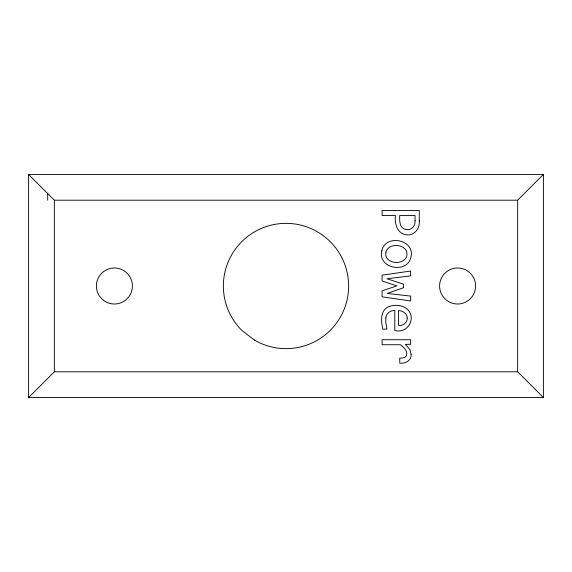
<?xml version="1.0" encoding="UTF-8"?>
<svg xmlns="http://www.w3.org/2000/svg" width="572" height="572" viewBox="0 0 572 572"><rect width="100%" height="100%" fill="white"/><g stroke="black" fill="none" stroke-linecap="round" stroke-linejoin="round"><path stroke-width="0.86" d="M28.6 397.54L54.34 371.8L517.66 371.8L543.4 397.54L543.4 174.46L28.6 174.46L28.6 397.54L543.4 397.54M28.6 174.46L54.34 200.2L517.66 200.2L543.4 174.46M517.66 200.2L517.66 371.8M54.34 200.2L54.34 371.8M47.676 193.536L47.676 200.2M385.857 317.832L385.814 322.501L386.937 329.122L382.868 329.122C381.166 321.879 379.937 311.533 387.573 307.171C393.615 304.411 401.351 304.583 406.735 308.723C417.21 317.646 407.857 333.998 394.78 330.544L394.78 310.503C390.426 310.181 386.2 313.363 385.857 317.832M381.831 250.786C377.22 268.618 407.664 274.188 410.918 257.178C415.522 239.332 385.106 233.784 381.831 250.786M411.161 354.34C411.668 360.503 405.183 363.914 399.757 363.184L399.757 358.179L402.995 357.95L405.205 357.085L406.47 355.634C408.143 350.979 403.582 347.347 400.443 344.73L382.103 344.73L382.103 339.732L410.646 339.732L410.646 344.251L405.391 344.394L409.795 349.385L411.161 354.34M385.936 252.152C383.433 263.921 404.304 266.259 406.785 255.798C409.266 244.037 388.438 241.72 385.936 252.152M407.207 318.068C407.536 322.73 402.96 325.94 398.591 325.511L398.591 310.503C402.695 310.718 407.293 313.549 407.207 318.068M419.262 220.921C420.163 228.6 413.771 236.672 405.627 234.634C396.897 233.162 394.494 223.066 395.438 215.515L382.103 215.515L382.103 210.453L419.262 210.453L419.262 220.921M415.05 220.692C415.644 225.933 411.146 230.895 405.798 229.436C399.378 228.407 399.485 220.499 399.757 215.515L415.05 215.515L415.05 220.692M403.539 287.702L387.108 293.443L410.646 296.089L410.646 300.979L382.103 296.825L382.103 290.826L396.947 285.878L382.103 280.995L382.103 275.161L410.646 271.042L410.646 275.876L386.937 278.771L403.539 284.148L403.539 287.702M254.683 340.24L241.713 330.287A62.634 62.634 0 0 1 264.579 227.141A62.634 62.634 0 0 1 348.398 291.455A62.634 62.634 0 0 1 254.683 340.24M448.591 301.601A18.018 18.018 0 0 0 475.618 286A18.018 18.018 0 0 0 448.591 270.399A18.018 18.018 0 0 0 448.591 301.601M105.391 301.601A18.018 18.018 0 0 0 132.418 286A18.018 18.018 0 0 0 105.391 270.399A18.018 18.018 0 0 0 105.391 301.601"/></g></svg>
